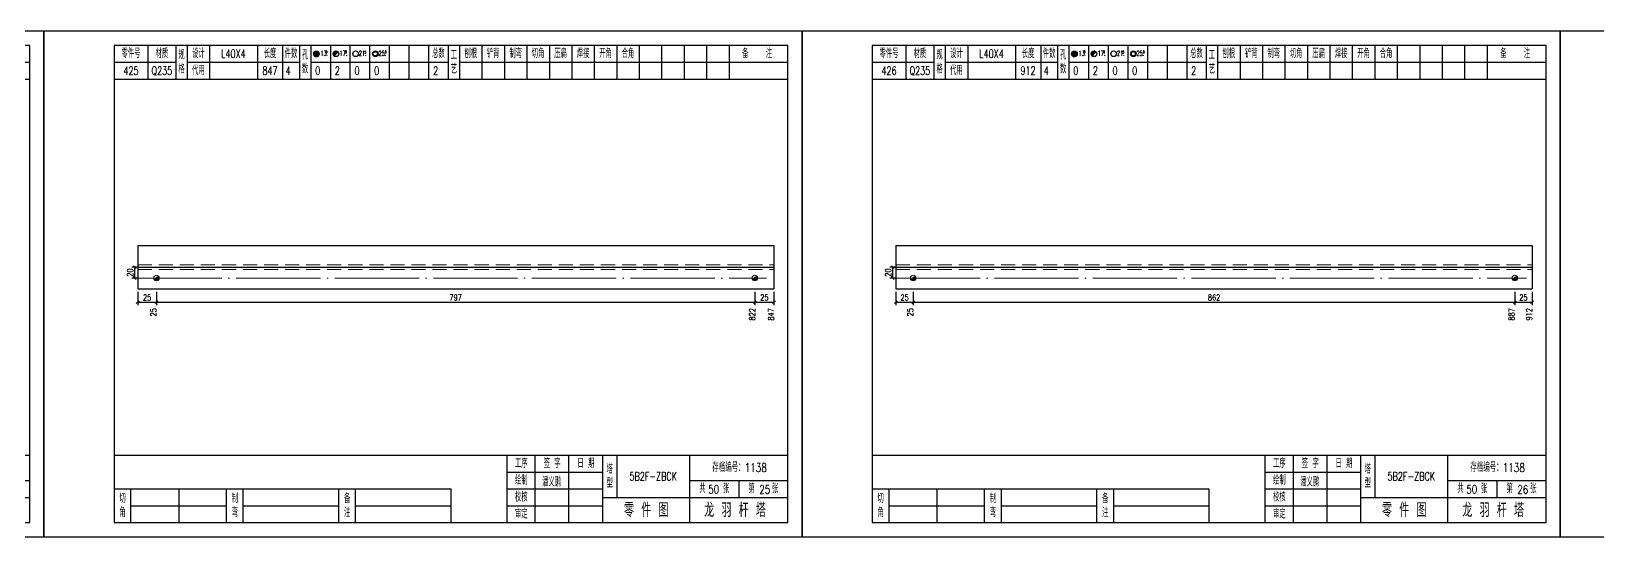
# Model space of a CAD drawing. Header units: millimetres. Extents: x 0 to 30240, y -10896 to -1348.
# Drawn here: x 6476 to 7033, y -3152 to -2972 of the extents above; entities that cross this region are included whole.
import ezdxf
from ezdxf.enums import TextEntityAlignment as Align

# ---------------------------------------------------------------- set-up
doc = ezdxf.new("R2010")
doc.units = ezdxf.units.MM
doc.header["$LTSCALE"] = 20
doc.header["$PDMODE"] = 1
doc.linetypes.add('DASHDOT2X', pattern=[1.75, 1.5, -0.125, 0, -0.125])
doc.linetypes.add('HIDDEN', pattern=[0.375, 0.25, -0.125])
for name, color, linetype, lineweight in [('1', 7, 'Continuous', 25), ('11', 3, 'Continuous', 13), ('2', 1, 'HIDDEN', 13), ('5', 1, 'Continuous', 13), ('7', 2, 'DASHDOT2X', 13)]:
    doc.layers.add(name, color=color, linetype=linetype, lineweight=lineweight)
doc.styles.get("Standard").update_dxf_attribs({"font": 'simplex', "width": 0.7, "bigfont": 'gbhzfs.shx'})
doc.styles.add('SYMBOL_TXT', font='txt.shx', dxfattribs={"width": 0.6})
doc.styles.add('TITLE_TXT', font='simplex.shx', dxfattribs={"width": 0.75, "height": 2.5, "bigfont": 'gbhzfs.shx'})
doc.dimstyles.get("Standard").update_dxf_attribs({"dimtxt": 2.1, "dimasz": 1, "dimexe": 1.05, "dimexo": 0, "dimgap": 0.63, "dimtad": 1, "dimzin": 0, "dimdsep": 46, "dimtxsty": 'standard', "dimblk": 'OBLIQUE', "dimblk1": 'OBLIQUE', "dimblk2": 'OBLIQUE', "dimcen": 0.09, "dimadec": 0, "dimazin": 0, "dimtfac": 1, "dimtdec": 1, "dimtix": 1, "dimtmove": 0, "dimatfit": 3, "dimfxl": 0, "dimtolj": 1, "dimtzin": 0, "dimarcsym": 0})
pattern_1 = [(0, (-3, 0), (0, 0.0125), [])]

# ---------------------------------------------------------------- blocks, each defined once
blk = doc.blocks.new('M12_HOLE')
h = blk.add_hatch()
h.set_pattern_fill('LINE', scale=0.1, style=0)
h.set_pattern_definition(pattern_1)
h.paths.add_polyline_path([(-5, 0, 1), (-1, 0, 1)])
at = {"color": 7}
blk.add_circle((-3, 0), 2, dxfattribs=at)
at = {"color": 7, "attachment_point": 1, "style": 'SYMBOL_TXT'}
for s, insert, char_height, width in [('13\\f??|b0|i0|c0|p54;.', (-0.1, 2.1), 3.5, 5.707), ('5', (3.7, 2.3), 1.8, 2.931)]:
    blk.add_mtext(s, dxfattribs=dict(at, insert=insert, char_height=char_height, width=width))
blk = doc.blocks.new('M16_HOLE')
h = blk.add_hatch()
h.set_pattern_fill('LINE', scale=0.1, style=0)
h.set_pattern_definition(pattern_1)
h.paths.add_polyline_path([(-1.6, 1.4, 0.668179), (-5, 0, 0.198912), (-4.4, -1.4)])
at = {"color": 7}
blk.add_circle((-3, 0), 2, dxfattribs=at)
at = {"color": 7, "attachment_point": 1, "style": 'SYMBOL_TXT'}
for s, insert, char_height, width in [('17.', (-0.4, 2.1), 3.5, 6.316), ('5', (3.6, 2.3), 1.8, 1.822)]:
    blk.add_mtext(s, dxfattribs=dict(at, insert=insert, char_height=char_height, width=width))
blk = doc.blocks.new('M20_HOLE')
at = {"color": 7}
blk.add_circle((-3, 0), 2, dxfattribs=at)
at = {"color": 7, "attachment_point": 1, "style": 'SYMBOL_TXT'}
for s, insert, char_height, width in [('21.', (-0.7, 2), 3.5, 6.074), ('5', (3.3, 2), 1.8, 1.458)]:
    blk.add_mtext(s, dxfattribs=dict(at, insert=insert, char_height=char_height, width=width))
blk = doc.blocks.new('M24_HOLE')
at = {"color": 7}
for radius in [2, 1.5]:
    blk.add_circle((-3, 0), radius, dxfattribs=at)
at = {"color": 7, "attachment_point": 1, "style": 'SYMBOL_TXT'}
for s, insert, char_height, width in [('25.', (-0.7, 2.1), 3.5, 2.429), ('5', (3.9, 2.3), 1.8, 1.944)]:
    blk.add_mtext(s, dxfattribs=dict(at, insert=insert, char_height=char_height, width=width))
blk = doc.blocks.new('JgCard')
for p, q in [((270, 180), (0, 180)), ((0, 180), (0, 0)), ((270, 0), (270, 180)), ((265, 175), (25, 175)), ((25, 175), (25, 5)), ((37, 175), (37, 163)), ((47, 175), (47, 163)), ((51, 175), (51, 163)), ((59, 175), (59, 163)), ((76, 175), (76, 163)), ((85, 175), (85, 163)), ((91, 175), (91, 163)), ((95, 175), (95, 163)), ((102, 175), (102, 163)), ((109, 175), (109, 163)), ((116, 175), (116, 163)), ((123, 175), (123, 163)), ((130, 175), (130, 163)), ((137, 175), (137, 163)), ((144, 175), (144, 163)), ((148, 175), (148, 163)), ((156, 175), (156, 163)), ((164, 175), (164, 163)), ((172, 175), (172, 163)), ((180, 175), (180, 163)), ((188, 175), (188, 163)), ((196, 175), (196, 163)), ((204, 175), (204, 163)), ((212, 175), (212, 163)), ((220, 175), (220, 163)), ((228, 175), (228, 163)), ((236, 175), (236, 163)), ((244, 175), (244, 163)), ((265, 5), (265, 175)), ((25, 169), (47, 169)), ((51, 169), (91, 169)), ((95, 169), (144, 169)), ((148, 169), (265, 169)), ((25, 163), (265, 163)), ((25, 29), (265, 29)), ((165, 5), (165, 29)), ((175, 5), (175, 29)), ((187, 5), (187, 29)), ((199, 5), (199, 29)), ((204, 29), (204, 14)), ((230, 5), (230, 29)), ((165, 23), (199, 23)), ((25, 17), (145, 17)), ((31, 5), (31, 17)), ((48, 17), (48, 5)), ((65, 5), (65, 17)), ((71, 5), (71, 17)), ((105, 5), (105, 17)), ((111, 5), (111, 17)), ((145, 5), (145, 17)), ((165, 17), (199, 17)), ((230, 20), (265, 20)), ((247.5, 20), (247.5, 14)), ((199, 14), (265, 14)), ((31, 11), (65, 11)), ((71, 11), (105, 11)), ((111, 11), (145, 11)), ((165, 11), (199, 11)), ((0, 0), (270, 0)), ((25, 5), (265, 5))]:
    blk.add_line(p, q)
blk.add_lwpolyline([(96.03, 171.99, -1), (98.03, 171.99, -1)], format="xyb", close=True)
blk.add_point((145, 96))
at = {"xscale": 0.5, "yscale": 0.5, "zscale": 0.5}
for name, p in [('M12_HOLE', (98.53, 171.99)), ('M16_HOLE', (105.5, 172)), ('M20_HOLE', (112.5, 172)), ('M24_HOLE', (119.5, 172))]:
    blk.add_blockref(name, p, dxfattribs=at)
at = {"style": 'TITLE_TXT', "width": 0.75}
for s, height, p in [('存档编号：1138', 3.076, (238.02, 23.07)), ('潘义鹏', 3, (177.45, 17.91)), ('龙 羽 杆 塔', 5, (235.17, 6.97))]:
    blk.add_text(s, height=height, dxfattribs=at).set_placement(p)
at = {"attachment_point": 5, "style": 'TITLE_TXT'}
for s, insert, char_height, width in [('零件号', (31, 172), 3, 15), ('材质', (42, 172), 3, 8), ('设计', (55, 172), 3, 8), ('长度', (80.5, 172), 3, 8), ('件数', (88, 172), 3, 6), ('总数', (140.5, 172), 3, 7), ('刨根', (152, 172), 3, 8), ('铲背', (160, 172), 3, 8), ('制弯', (168, 172), 3, 8), ('切角', (176, 172), 3, 8), ('压扁', (184, 172), 3, 8), ('焊接', (192, 172), 3, 8), ('开角', (200, 172), 3, 8), ('合角', (208, 172), 3, 8), ('备    注', (254, 172), 3, 22), ('规格', (49, 169), 3, 4), ('代用', (55, 166), 3, 8), ('孔数', (93, 169), 3, 4), ('工\\P艺', (146, 169), 3, 4), ('工序', (170, 26), 3, 10), ('签 字', (181, 26), 3, 12), ('日 期', (193, 26), 3, 12), ('塔\\P型', (201.5, 21.5), 3, 5), ('绘制', (170, 20), 3, 10), ('共    张', (238.75, 17), 3, 17.5), ('第    张', (256.25, 17), 3, 17.5), ('切\\P角', (28, 11), 3, 6), ('制\\P弯', (68, 11), 3, 6), ('备\\P注', (108, 11), 3, 6), ('校核', (170, 14), 3, 10), ('零 件 图', (214.5, 9.5), 5, 31), ('审定', (170, 8), 3, 10)]:
    blk.add_mtext(s, dxfattribs=dict(at, insert=insert, char_height=char_height, width=width))
blk = doc.blocks.new('M16')
for p, q in [((-0.71, -0.71), (0.71, 0.71)), ((-0.4, 0), (0.4, 0)), ((0, 0.4), (0, -0.4))]:
    blk.add_line(p, q)
blk.add_circle((0, 0), 1)
for radius in [0.8, 0.6, 0.4, 0.2]:
    blk.add_arc((0, 0), radius, 225, 45)
blk = doc.blocks.new('_Oblique')
at = {"color": 0, "linetype": 'ByBlock', "lineweight": -2}
blk.add_line((-0.5, -0.5), (0.5, 0.5), dxfattribs=at)

msp = doc.modelspace()

# ---------------------------------------------------------------- linework, layer by layer
at = {"layer": '1'}
for p, q in [((6513.4, -3048.392), (6513.4, -3063.932)), ((6513.4, -3048.392), (6740, -3048.392)), ((6740, -3048.392), (6740, -3063.932)), ((6783.4, -3048.392), (6783.4, -3063.932)), ((6783.4, -3048.392), (7010, -3048.392)), ((7010, -3048.392), (7010, -3063.932)), ((6513.4, -3056.162), (6740, -3056.162)), ((6783.4, -3056.162), (7010, -3056.162)), ((6513.4, -3063.932), (6740, -3063.932)), ((6783.4, -3063.932), (7010, -3063.932))]:
    msp.add_line(p, q, dxfattribs=at)
at = {"layer": '2'}
for p, q in [((6513.4, -3055.385), (6740, -3055.385)), ((6513.4, -3056.939), (6740, -3056.939)), ((6783.4, -3055.385), (7010, -3055.385)), ((6783.4, -3056.939), (7010, -3056.939))]:
    msp.add_line(p, q, dxfattribs=at)
at = {"layer": '7'}
for p, q in [((6513.4, -3060.047), (6737.394, -3060.047)), ((6783.4, -3060.047), (7008.088, -3060.047))]:
    msp.add_line(p, q, dxfattribs=at)

# ---------------------------------------------------------------- block references
at = {"layer": '1'}
for p in [(6210, -3152.162), (6480, -3152.162), (6750, -3152.162), (7020, -3152.162)]:
    msp.add_blockref('JgCard', p, dxfattribs=at)
at = {"layer": '5'}
for p in [(6520.085, -3060.047), (6733.194, -3060.047), (6789.614, -3060.047), (7003.888, -3060.047)]:
    msp.add_blockref('M16', p, dxfattribs=at)

# ---------------------------------------------------------------- texts
at = {"style": 'TITLE_TXT', "width": 0.75}
for s, p in [('50', (6716.602, -3136.805)), ('25', (6734.791, -3136.851)), ('50', (6986.602, -3136.805)), ('26', (7004.791, -3136.851))]:
    msp.add_text(s, height=3, dxfattribs=at).set_placement(p)
at = {"layer": '1', "width": 0.7}
for s, p in [('L40X4', (6547.5, -2980.162)), ('L40X4', (6817.5, -2980.162)), ('425', (6511, -2986.162)), ('Q235', (6522, -2986.162)), ('847', (6560.5, -2986.162)), ('4', (6567, -2986.162)), ('0', (6577.5, -2986.162)), ('2', (6584.5, -2986.162)), ('0', (6591.5, -2986.162)), ('0', (6598.5, -2986.162)), ('2', (6619.5, -2986.162)), ('426', (6781, -2986.162)), ('Q235', (6792, -2986.162)), ('912', (6830.5, -2986.162)), ('4', (6837, -2986.162)), ('0', (6847.5, -2986.162)), ('2', (6854.5, -2986.162)), ('0', (6861.5, -2986.162)), ('0', (6868.5, -2986.162)), ('2', (6889.5, -2986.162))]:
    msp.add_text(s, height=3, dxfattribs=at).set_placement(p, align=Align.MIDDLE_CENTER)
for s, p in [('25', (6520.018, -3070.757)), ('822', (6733.315, -3070.757)), ('847', (6740, -3070.757)), ('25', (6789.613, -3070.757)), ('887', (7003.795, -3070.757)), ('912', (7010, -3070.757))]:
    msp.add_text(s, height=2.1, rotation=90, dxfattribs=at).set_placement(p, align=Align.RIGHT)
at = {"layer": '1', "char_height": 3, "width": 26, "attachment_point": 5}
for insert in [(6697, -3130.662), (6967, -3130.662)]:
    msp.add_mtext('5B2F-ZBCK', dxfattribs=dict(at, insert=insert))

# ---------------------------------------------------------------- dimensions: what is measured, and where the dimension line sits
at = {"layer": '1'}
for base, p1, p2 in [((6512.35, -3056.162), (6513.35, -3060.047), (6513.35, -3056.162)), ((6782.35, -3056.162), (6783.35, -3060.047), (6783.35, -3056.162))]:
    msp.add_linear_dim(base=base, p1=p1, p2=p2, angle=90, text='20', dimstyle='standard', dxfattribs=at).render()
at = {"layer": '11'}
for base, p1, p2, text in [((6520.085, -3068.657), (6513.4, -3064.982), (6520.085, -3064.982), '25'), ((6733.194, -3068.657), (6520.085, -3064.982), (6733.194, -3064.982), '797'), ((6740, -3068.657), (6733.194, -3064.982), (6740, -3064.982), '25'), ((6789.614, -3068.657), (6783.4, -3064.982), (6789.614, -3064.982), '25'), ((7003.888, -3068.657), (6789.614, -3064.982), (7003.888, -3064.982), '862'), ((7010, -3068.657), (7003.888, -3064.982), (7010, -3064.982), '25')]:
    msp.add_linear_dim(base=base, p1=p1, p2=p2, text=text, dimstyle='standard', dxfattribs=at).render()

doc.saveas('drawing.dxf')
